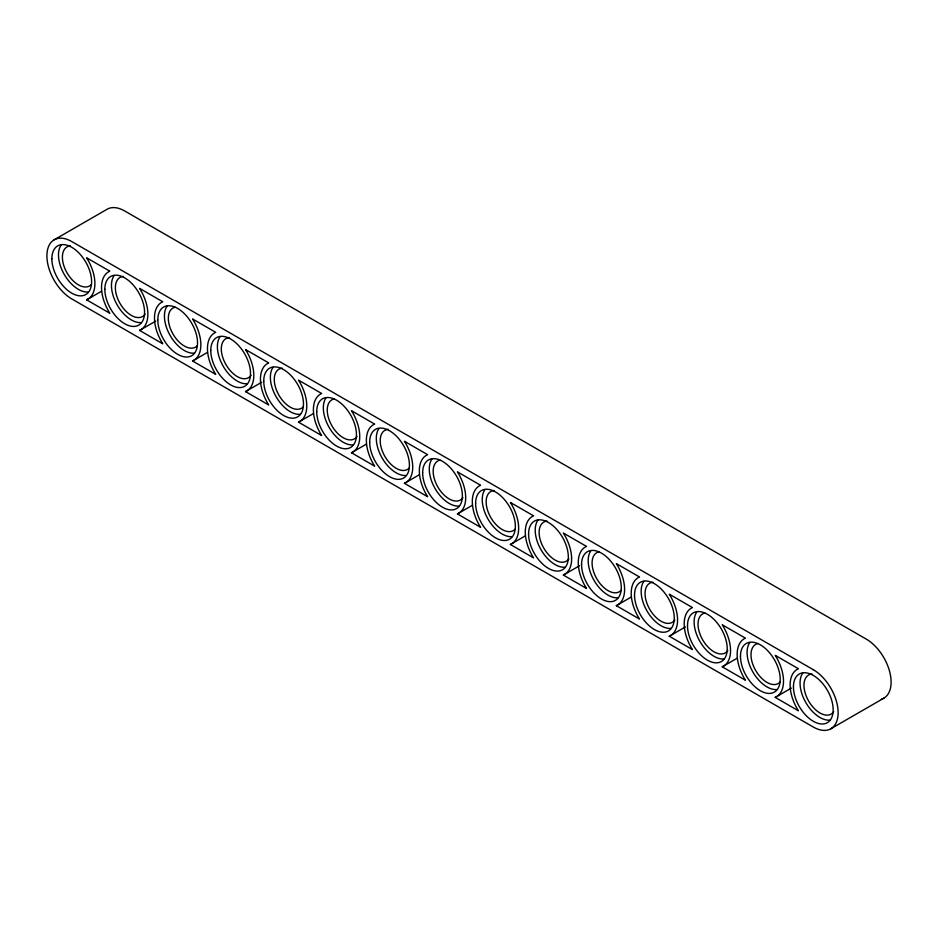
<?xml version="1.0" encoding="UTF-8"?>
<svg xmlns="http://www.w3.org/2000/svg" width="938" height="938" viewBox="0 0 938 938"><rect width="100%" height="100%" fill="white"/><g stroke="black" fill="none" stroke-linecap="round" stroke-linejoin="round"><path stroke-width="1.41" d="M54.17 239.811L107.143 209.233A35.116 20.273 60 0 1 124.695 210.968L866.266 639.106A35.116 20.273 60 0 1 889.787 672.136A35.116 20.273 60 0 1 881.38 699.256M86.624 299.843L109.805 313.222A34.178 19.733 60 0 1 109.805 271.176L86.624 257.798A34.178 19.733 60 0 1 86.624 299.843L101.527 291.249M139.598 330.422L162.766 343.812A34.178 19.733 60 0 1 162.766 301.755L139.598 288.376A34.178 19.733 60 0 1 139.598 330.422L155.731 321.113M192.571 361.013L215.74 374.391A34.178 19.733 60 0 1 215.74 332.333L192.571 318.955A34.178 19.733 60 0 1 192.571 361.013L207.462 352.407M245.533 391.592L268.714 404.97A34.178 19.733 60 0 1 268.714 362.924L245.533 349.546A34.178 19.733 60 0 1 245.533 391.592L261.679 382.27M298.507 422.17L321.675 435.549A34.178 19.733 60 0 1 321.675 393.503L298.507 380.125A34.178 19.733 60 0 1 298.507 422.17L313.398 413.576M351.469 452.749L374.649 466.139A34.178 19.733 60 0 1 374.649 424.082L351.469 410.703A34.178 19.733 60 0 1 351.469 452.749L366.371 444.155M404.442 483.34L427.622 496.718A34.178 19.733 60 0 1 427.622 454.66L404.442 441.282A34.178 19.733 60 0 1 404.442 483.34L419.345 474.734M457.416 513.918L480.584 527.297A34.178 19.733 60 0 1 480.584 485.251L457.416 471.861A34.178 19.733 60 0 1 457.416 513.918L472.306 505.312M510.378 544.497L533.558 557.876A34.178 19.733 60 0 1 533.558 515.83L510.378 502.451A34.178 19.733 60 0 1 510.378 544.497L525.28 535.903M563.351 575.076L586.531 588.454A34.178 19.733 60 0 1 586.531 546.408L563.351 533.03A34.178 19.733 60 0 1 563.351 575.076L579.496 565.766M616.325 605.667L639.493 619.045A34.178 19.733 60 0 1 639.493 576.987L616.325 563.609A34.178 19.733 60 0 1 616.325 605.667L631.215 597.06M669.286 636.245L692.467 649.624A34.178 19.733 60 0 1 692.467 607.578L669.286 594.188A34.178 19.733 60 0 1 669.286 636.245L685.432 626.924M722.26 666.824L745.429 680.202A34.178 19.733 60 0 1 745.429 638.157L722.26 624.778A34.178 19.733 60 0 1 722.26 666.824L737.162 658.23M775.234 697.403L798.402 710.781A34.178 19.733 60 0 1 798.402 668.735L775.234 655.357A34.178 19.733 60 0 1 775.234 697.403L791.367 688.093M830.857 728.767L883.831 698.189M91.42 284.507A22.571 13.026 60 0 1 66.586 272.055A22.571 13.026 60 0 1 70.373 245.838M88.278 291.999A28.093 16.216 60 0 1 64.3 274.506A28.093 16.216 60 0 1 61.146 244.994M145.144 314.171A22.571 13.026 60 0 1 120.041 303.49A22.571 13.026 60 0 1 123.347 276.417M141.251 322.578A28.093 16.216 60 0 1 117.273 305.084A28.093 16.216 60 0 1 114.119 275.573M197.367 345.676A22.571 13.026 60 0 1 173.002 334.08A22.571 13.026 60 0 1 175.136 307.183M247.186 383.736A28.093 16.216 60 0 1 223.209 366.254A28.093 16.216 60 0 1 220.055 336.742M251.079 375.329A22.571 13.026 60 0 1 225.976 364.659A22.571 13.026 60 0 1 229.282 337.574M357.015 436.498A22.571 13.026 60 0 1 332.415 426.661A22.571 13.026 60 0 1 334.045 398.931M353.134 444.905A28.093 16.216 60 0 1 329.156 427.411A28.093 16.216 60 0 1 325.99 397.9M194.225 353.157A28.093 16.216 60 0 1 170.247 335.675A28.093 16.216 60 0 1 167.081 306.163M300.16 414.326A28.093 16.216 60 0 1 276.182 396.833A28.093 16.216 60 0 1 273.028 367.321M303.302 406.834A22.571 13.026 60 0 1 278.469 394.382A22.571 13.026 60 0 1 282.244 368.165M406.095 475.484A28.093 16.216 60 0 1 382.118 457.99A28.093 16.216 60 0 1 378.964 428.49M409.238 468.003A22.571 13.026 60 0 1 384.404 455.54A22.571 13.026 60 0 1 388.191 429.323M462.95 497.656A22.571 13.026 60 0 1 438.351 487.83A22.571 13.026 60 0 1 439.992 460.089M459.069 506.063A28.093 16.216 60 0 1 435.091 488.581A28.093 16.216 60 0 1 431.937 459.069M565.004 567.232A28.093 16.216 60 0 1 541.027 549.738A28.093 16.216 60 0 1 537.873 520.227M568.897 558.825A22.571 13.026 60 0 1 543.794 548.144A22.571 13.026 60 0 1 547.1 521.071M515.185 529.161A22.571 13.026 60 0 1 490.34 516.709A22.571 13.026 60 0 1 494.127 490.492M512.042 536.653A28.093 16.216 60 0 1 488.065 519.16A28.093 16.216 60 0 1 484.899 489.648M617.978 597.811A28.093 16.216 60 0 1 594 580.317A28.093 16.216 60 0 1 590.846 550.817M621.12 590.33A22.571 13.026 60 0 1 596.756 578.723A22.571 13.026 60 0 1 598.89 551.837M674.832 619.983A22.571 13.026 60 0 1 649.729 609.313A22.571 13.026 60 0 1 653.036 582.228M670.951 628.39A28.093 16.216 60 0 1 646.974 610.908A28.093 16.216 60 0 1 643.808 581.396M776.887 689.559A28.093 16.216 60 0 1 752.909 672.065A28.093 16.216 60 0 1 749.755 642.553M780.029 682.067A22.571 13.026 60 0 1 755.665 670.471A22.571 13.026 60 0 1 757.798 643.585M727.806 650.562A22.571 13.026 60 0 1 703.207 640.736A22.571 13.026 60 0 1 704.837 612.995M833.741 711.731A22.571 13.026 60 0 1 808.638 701.049A22.571 13.026 60 0 1 811.945 673.976M829.849 720.138A28.093 16.216 60 0 1 805.871 702.644A28.093 16.216 60 0 1 802.717 673.144M723.913 658.968A28.093 16.216 60 0 1 699.936 641.486A28.093 16.216 60 0 1 696.782 611.975M813.305 669.697L71.734 241.547A35.116 20.273 60 0 0 46.9 255.886A35.116 20.273 60 0 0 71.734 298.894L813.305 727.032A35.116 20.273 60 0 0 838.126 712.692A35.116 20.273 60 0 0 813.305 669.697M51.871 258.747A28.093 16.216 60 0 0 81.665 295.822A28.093 16.216 60 0 0 81.665 256.086A28.093 16.216 60 0 0 51.871 258.747M104.833 289.338A28.093 16.216 60 0 0 134.626 326.401A28.093 16.216 60 0 0 134.626 286.676A28.093 16.216 60 0 0 104.833 289.338M157.807 319.917A28.093 16.216 60 0 0 187.6 356.979A28.093 16.216 60 0 0 187.6 317.255A28.093 16.216 60 0 0 157.807 319.917M210.769 350.495A28.093 16.216 60 0 0 240.574 387.558A28.093 16.216 60 0 0 240.574 347.834A28.093 16.216 60 0 0 210.769 350.495M263.742 381.074A28.093 16.216 60 0 0 293.535 418.149A28.093 16.216 60 0 0 293.535 378.413A28.093 16.216 60 0 0 263.742 381.074M316.716 411.665A28.093 16.216 60 0 0 346.509 448.727A28.093 16.216 60 0 0 346.509 409.003A28.093 16.216 60 0 0 316.716 411.665M369.678 442.244A28.093 16.216 60 0 0 399.482 479.306A28.093 16.216 60 0 0 399.482 439.582A28.093 16.216 60 0 0 369.678 442.244M422.651 472.822A28.093 16.216 60 0 0 452.444 509.885A28.093 16.216 60 0 0 452.444 470.161A28.093 16.216 60 0 0 422.651 472.822M475.625 503.401A28.093 16.216 60 0 0 505.418 540.476A28.093 16.216 60 0 0 505.418 500.74A28.093 16.216 60 0 0 475.625 503.401M528.586 533.992A28.093 16.216 60 0 0 558.391 571.054A28.093 16.216 60 0 0 558.391 531.33A28.093 16.216 60 0 0 528.586 533.992M581.56 564.57A28.093 16.216 60 0 0 611.353 601.633A28.093 16.216 60 0 0 611.353 561.909A28.093 16.216 60 0 0 581.56 564.57M634.534 595.149A28.093 16.216 60 0 0 664.327 632.212A28.093 16.216 60 0 0 664.327 592.488A28.093 16.216 60 0 0 634.534 595.149M687.495 625.728A28.093 16.216 60 0 0 717.289 662.791A28.093 16.216 60 0 0 717.289 623.067A28.093 16.216 60 0 0 687.495 625.728M740.469 656.307A28.093 16.216 60 0 0 770.262 693.381A28.093 16.216 60 0 0 770.262 653.645A28.093 16.216 60 0 0 740.469 656.307M793.442 686.897A28.093 16.216 60 0 0 823.236 723.96A28.093 16.216 60 0 0 823.236 684.236A28.093 16.216 60 0 0 793.442 686.897"/></g></svg>
